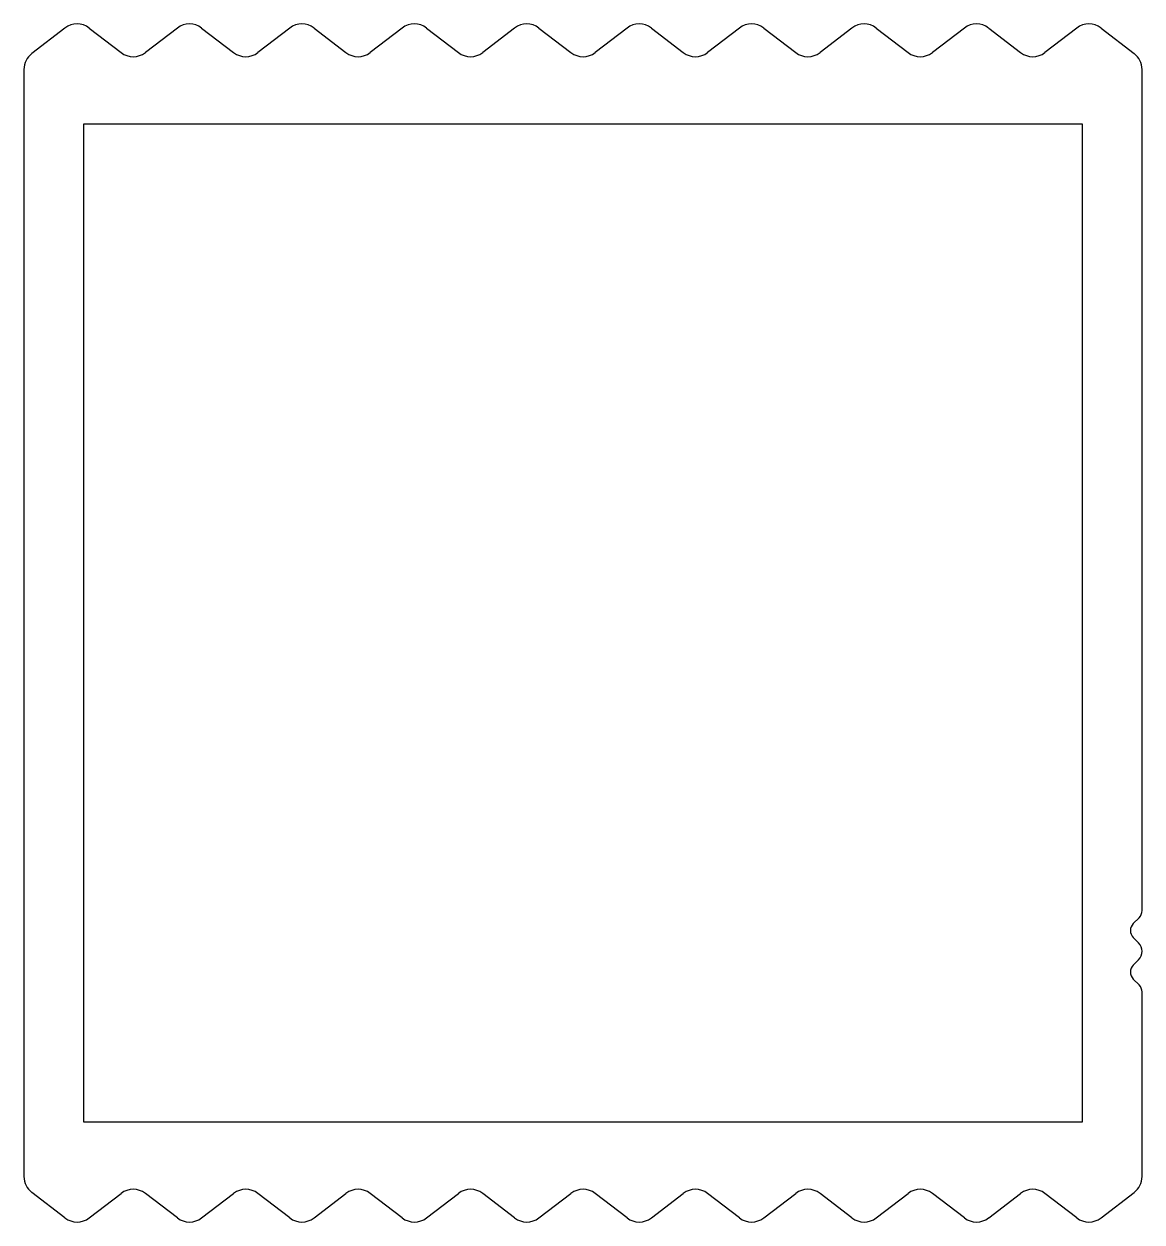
# Model space of a CAD drawing. Extents: x 3010.7 to 3038.7, y 1738.1 to 1768.1.
import ezdxf

# ---------------------------------------------------------------- set-up
doc = ezdxf.new("R2010")
doc.units = 0
doc.layers.get('0').update_dxf_attribs({"linetype": 'CONTINUOUS'})

msp = doc.modelspace()

# ---------------------------------------------------------------- linework, layer by layer
for p, q in [((3011.754, 1767.963), (3010.924, 1767.327)), ((3012.363, 1767.963), (3013.162, 1767.35)), ((3014.57, 1767.963), (3013.771, 1767.35)), ((3015.178, 1767.963), (3015.977, 1767.35)), ((3017.385, 1767.963), (3016.586, 1767.35)), ((3017.994, 1767.963), (3018.793, 1767.35)), ((3020.201, 1767.963), (3019.402, 1767.35)), ((3020.81, 1767.963), (3021.609, 1767.35)), ((3023.016, 1767.963), (3022.217, 1767.35)), ((3023.625, 1767.963), (3024.424, 1767.35)), ((3025.832, 1767.963), (3025.033, 1767.35)), ((3026.441, 1767.963), (3027.24, 1767.35)), ((3028.648, 1767.963), (3027.849, 1767.35)), ((3029.256, 1767.963), (3030.055, 1767.35)), ((3031.463, 1767.963), (3030.664, 1767.35)), ((3032.072, 1767.963), (3032.871, 1767.35)), ((3034.279, 1767.963), (3033.48, 1767.35)), ((3034.888, 1767.963), (3035.687, 1767.35)), ((3037.094, 1767.963), (3036.295, 1767.35)), ((3037.703, 1767.963), (3038.533, 1767.327)), ((3010.729, 1766.93), (3010.729, 1739.204)), ((3038.729, 1745.865), (3038.729, 1766.93)), ((3012.229, 1740.567), (3012.229, 1765.567)), ((3012.229, 1765.567), (3037.229, 1765.567)), ((3037.229, 1765.567), (3037.229, 1740.567)), ((3038.655, 1745.688), (3038.51, 1745.543)), ((3038.51, 1745.189), (3038.641, 1745.058)), ((3038.641, 1744.634), (3038.51, 1744.503)), ((3038.51, 1744.149), (3038.655, 1744.003)), ((3038.729, 1739.204), (3038.729, 1743.827)), ((3037.229, 1740.567), (3012.229, 1740.567)), ((3011.754, 1738.17), (3010.924, 1738.807)), ((3037.703, 1738.17), (3038.533, 1738.807)), ((3012.363, 1738.17), (3013.162, 1738.783)), ((3014.57, 1738.17), (3013.771, 1738.783)), ((3015.178, 1738.17), (3015.977, 1738.783)), ((3017.385, 1738.17), (3016.586, 1738.783)), ((3017.994, 1738.17), (3018.793, 1738.783)), ((3020.201, 1738.17), (3019.402, 1738.783)), ((3020.81, 1738.17), (3021.609, 1738.783)), ((3023.016, 1738.17), (3022.217, 1738.783)), ((3023.625, 1738.17), (3024.424, 1738.783)), ((3025.832, 1738.17), (3025.033, 1738.783)), ((3026.441, 1738.17), (3027.24, 1738.783)), ((3028.648, 1738.17), (3027.849, 1738.783)), ((3029.256, 1738.17), (3030.055, 1738.783)), ((3031.463, 1738.17), (3030.664, 1738.783)), ((3032.072, 1738.17), (3032.871, 1738.783)), ((3034.279, 1738.17), (3033.48, 1738.783)), ((3034.888, 1738.17), (3035.687, 1738.783)), ((3037.094, 1738.17), (3036.295, 1738.783))]:
    msp.add_line(p, q)
for centre, radius, start, end in [((3012.058, 1767.567), 0.5, 52.5, 127.5), ((3014.874, 1767.567), 0.5, 52.5, 127.5), ((3017.69, 1767.567), 0.5, 52.5, 127.5), ((3020.505, 1767.567), 0.5, 52.5, 127.5), ((3023.321, 1767.567), 0.5, 52.5, 127.5), ((3026.136, 1767.567), 0.5, 52.5, 127.5), ((3028.952, 1767.567), 0.5, 52.5, 127.5), ((3031.768, 1767.567), 0.5, 52.5, 127.5), ((3034.583, 1767.567), 0.5, 52.5, 127.5), ((3037.399, 1767.567), 0.5, 52.5, 127.5), ((3011.229, 1766.93), 0.5, 127.5, 180), ((3013.466, 1767.747), 0.5, 232.5, 307.5), ((3016.282, 1767.747), 0.5, 232.5, 307.5), ((3019.097, 1767.747), 0.5, 232.5, 307.5), ((3021.913, 1767.747), 0.5, 232.5, 307.5), ((3024.729, 1767.747), 0.5, 232.5, 307.5), ((3027.544, 1767.747), 0.5, 232.5, 307.5), ((3030.36, 1767.747), 0.5, 232.5, 307.5), ((3033.175, 1767.747), 0.5, 232.5, 307.5), ((3035.991, 1767.747), 0.5, 232.5, 307.5), ((3038.229, 1766.93), 0.5, 0, 52.5), ((3038.479, 1745.865), 0.25, 315, 360), ((3038.686, 1745.366), 0.25, 135, 225), ((3038.429, 1744.846), 0.3, 315, 45), ((3038.686, 1744.326), 0.25, 135, 225), ((3038.479, 1743.827), 0.25, 0, 45), ((3011.229, 1739.204), 0.5, 180, 232.5), ((3038.229, 1739.204), 0.5, 307.5, 360), ((3013.466, 1738.386), 0.5, 52.5, 127.5), ((3016.282, 1738.386), 0.5, 52.5, 127.5), ((3019.097, 1738.386), 0.5, 52.5, 127.5), ((3021.913, 1738.386), 0.5, 52.5, 127.5), ((3024.729, 1738.386), 0.5, 52.5, 127.5), ((3027.544, 1738.386), 0.5, 52.5, 127.5), ((3030.36, 1738.386), 0.5, 52.5, 127.5), ((3033.175, 1738.386), 0.5, 52.5, 127.5), ((3035.991, 1738.386), 0.5, 52.5, 127.5), ((3012.058, 1738.567), 0.5, 232.5, 307.5), ((3014.874, 1738.567), 0.5, 232.5, 307.5), ((3017.69, 1738.567), 0.5, 232.5, 307.5), ((3020.505, 1738.567), 0.5, 232.5, 307.5), ((3023.321, 1738.567), 0.5, 232.5, 307.5), ((3026.136, 1738.567), 0.5, 232.5, 307.5), ((3028.952, 1738.567), 0.5, 232.5, 307.5), ((3031.768, 1738.567), 0.5, 232.5, 307.5), ((3034.583, 1738.567), 0.5, 232.5, 307.5), ((3037.399, 1738.567), 0.5, 232.5, 307.5)]:
    msp.add_arc(centre, radius, start, end)

doc.saveas('drawing.dxf')
